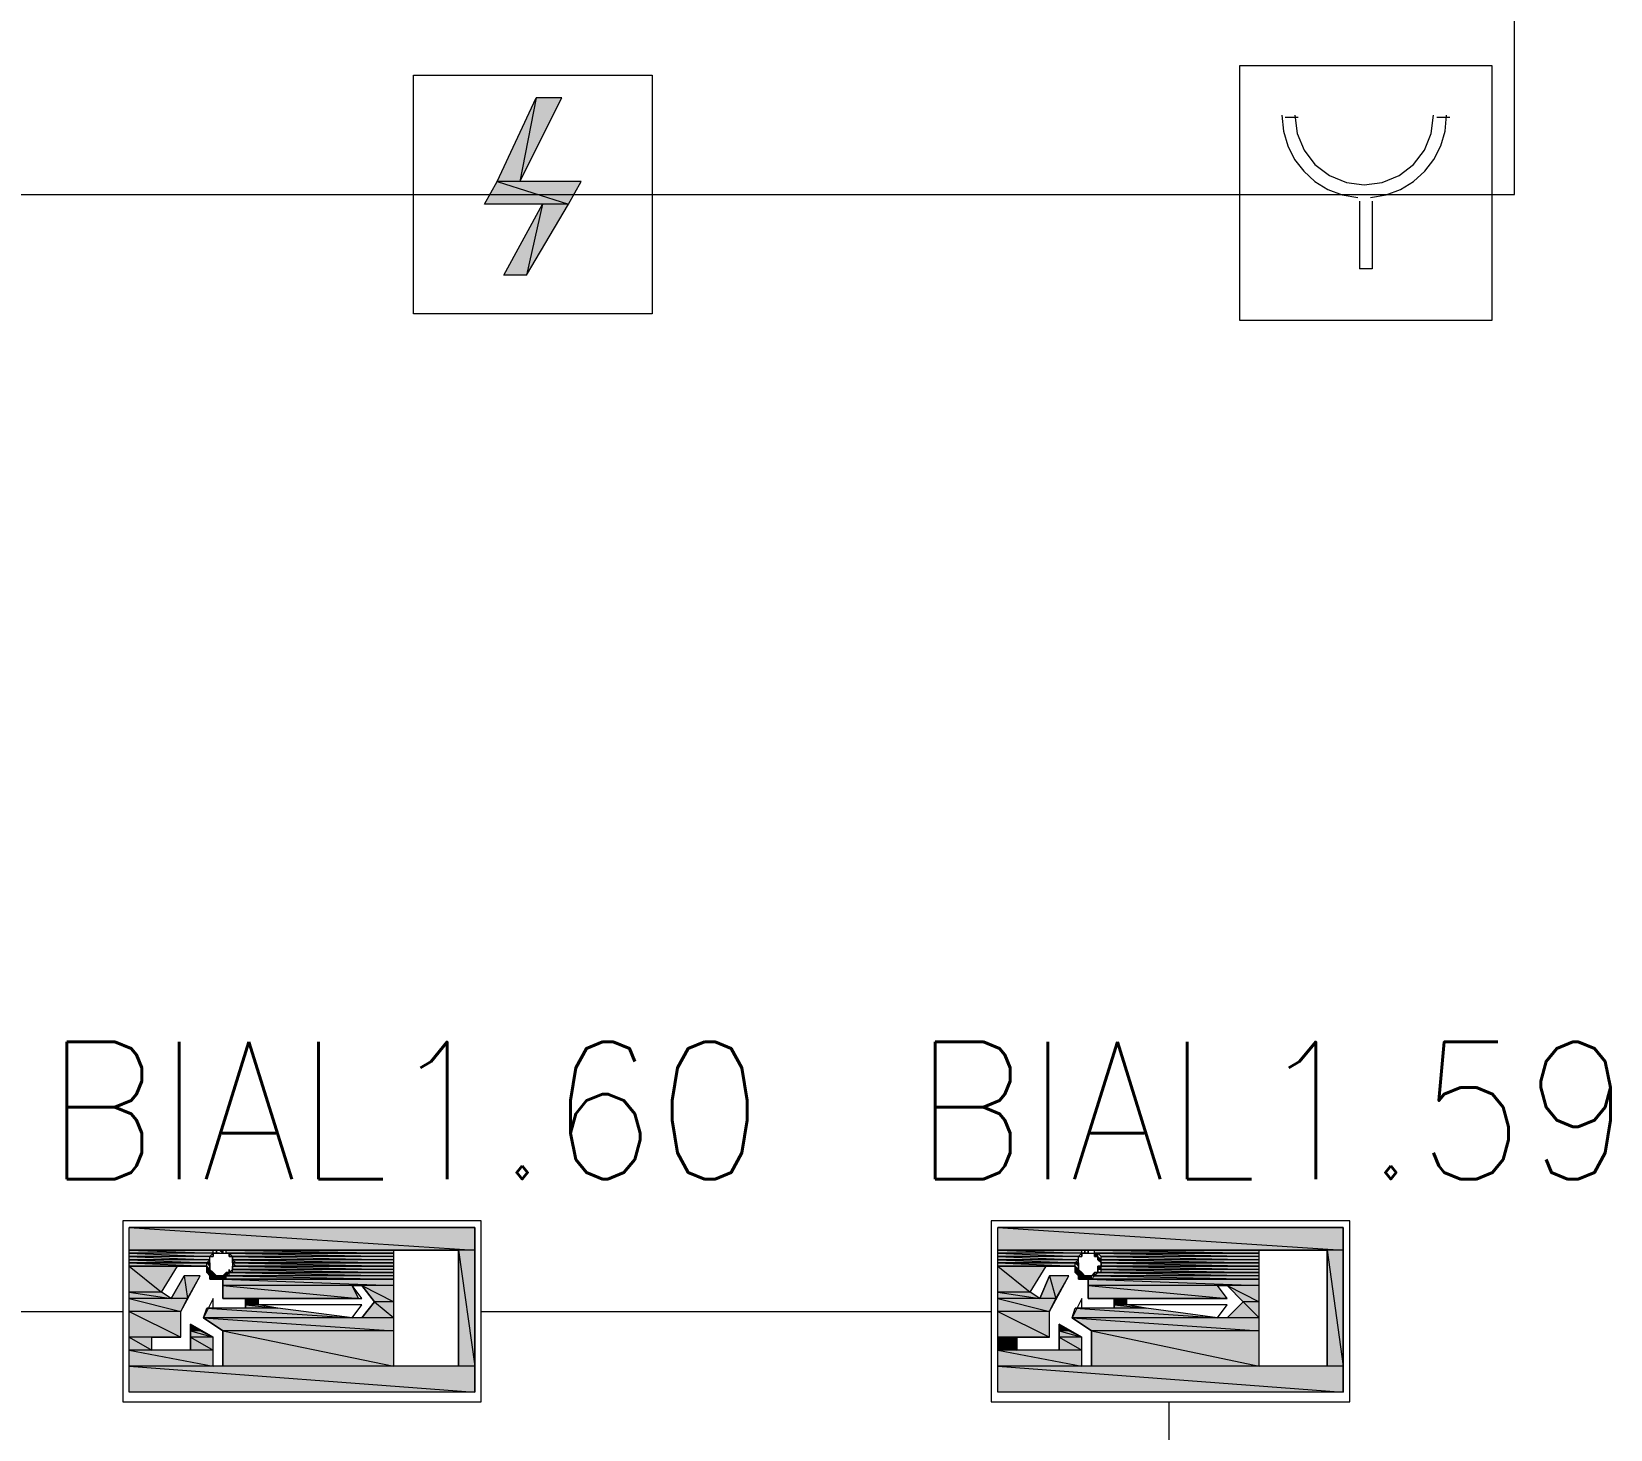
# Model space of a CAD drawing. Header units: millimetres. Extents: x 0 to 420, y 0 to 297.
# Drawn here: x 337.81 to 358.51, y 205.5 to 223.84 of the extents above; entities that cross this region are included whole.
import ezdxf

# ---------------------------------------------------------------- set-up
doc = ezdxf.new("R2010")
doc.units = ezdxf.units.MM
doc.styles.get("Standard").update_dxf_attribs({"font": 'STANDARD'})

msp = doc.modelspace()

# ---------------------------------------------------------------- hatches: boundary and pattern name
h = msp.add_hatch(color=1)
h.paths.add_polyline_path([(344.762667, 222.969666), (344.424, 222.969666), (344.212334, 221.868999)], flags=0)
h.paths.add_polyline_path([(344.424, 222.969666), (344.212334, 221.868999), (343.916, 221.868999)], flags=0)
h = msp.add_hatch(color=1)
h.paths.add_polyline_path([(345.016667, 221.868999), (343.916, 221.868999), (344.847334, 221.572666)], flags=0)
h.paths.add_polyline_path([(343.916, 221.868999), (344.847334, 221.572666), (343.746667, 221.572666)], flags=0)
h = msp.add_hatch(color=1)
h.paths.add_polyline_path([(344.847334, 221.572666), (344.508667, 221.572666), (344.297, 220.641332)], flags=0)
h.paths.add_polyline_path([(344.508667, 221.572666), (344.297, 220.641332), (344.000667, 220.641332)], flags=0)
h = msp.add_hatch(color=82)
h.paths.add_polyline_path([(343.619667, 208.152999), (339.09, 208.152999), (343.619667, 207.856666)], flags=0)
h.paths.add_polyline_path([(339.09, 208.152999), (343.619667, 207.856666), (339.09, 207.856666)], flags=0)
h = msp.add_hatch(color=82)
h.paths.add_polyline_path([(355.007334, 208.152999), (350.477667, 208.152999), (355.007334, 207.856666)], flags=0)
h.paths.add_polyline_path([(350.477667, 208.152999), (355.007334, 207.856666), (350.477667, 207.856666)], flags=0)
h = msp.add_hatch(color=82)
h.paths.add_polyline_path([(339.09, 207.856666), (342.561334, 207.856666)], flags=0)
h.paths.add_polyline_path([(342.561334, 207.856666), (339.09, 207.856666)], flags=0)
h = msp.add_hatch(color=82)
h.paths.add_polyline_path([(340.190667, 207.856666), (339.09, 207.856666), (340.190667, 207.814333)], flags=0)
h.paths.add_polyline_path([(339.09, 207.856666), (340.190667, 207.814333), (339.09, 207.814333)], flags=0)
for points in [[(340.233, 207.856666), (340.233, 207.814333)], [(340.275334, 207.856666), (340.317667, 207.856666), (340.317667, 207.814333)], [(351.620667, 207.856666), (351.620667, 207.814333)], [(351.663, 207.856666), (351.663, 207.814333)], [(340.148334, 207.687333), (340.106, 207.687333)], [(340.106, 207.687333), (340.148334, 207.687333), (340.148334, 207.644999)], [(340.148334, 207.644999), (340.148334, 207.602666)], [(340.233, 207.814333), (340.275334, 207.814333), (340.190667, 207.814333)], [(340.190667, 207.814333), (340.190667, 207.771999)], [(340.402334, 207.771999), (340.444667, 207.771999)], [(340.444667, 207.771999), (340.444667, 207.729666)], [(340.444667, 207.729666), (340.444667, 207.687333)], [(351.536, 207.687333), (351.493667, 207.687333)], [(351.493667, 207.687333), (351.536, 207.687333), (351.536, 207.644999)], [(351.536, 207.644999), (351.536, 207.602666)], [(351.620667, 207.814333), (351.663, 207.814333), (351.578334, 207.814333)], [(351.578334, 207.814333), (351.578334, 207.771999)], [(351.747667, 207.771999), (351.79, 207.771999)], [(340.148334, 207.602666), (340.190667, 207.560333), (340.148334, 207.560333)], [(340.190667, 207.560333), (340.233, 207.517999), (340.190667, 207.517999)], [(340.402334, 207.602666), (340.402334, 207.560333)], [(351.536, 207.602666), (351.578334, 207.560333), (351.536, 207.560333)], [(351.578334, 207.560333), (351.620667, 207.517999), (351.578334, 207.517999)], [(351.663, 207.517999), (351.705334, 207.517999)], [(351.79, 207.560333), (351.747667, 207.560333)], [(351.79, 207.602666), (351.79, 207.560333)], [(339.894334, 206.882999), (340.021334, 206.798333), (339.894334, 206.798333)], [(351.282, 206.882999), (351.409, 206.798333), (351.282, 206.798333)]]:
    msp.add_hatch(color=82).paths.add_polyline_path(points, flags=0)
h = msp.add_hatch(color=82)
h.paths.add_polyline_path([(342.561334, 207.856666), (340.36, 207.856666), (342.561334, 207.814333)], flags=0)
h.paths.add_polyline_path([(340.36, 207.856666), (342.561334, 207.814333), (340.36, 207.814333)], flags=0)
h = msp.add_hatch(color=82)
h.paths.add_polyline_path([(343.619667, 207.856666), (343.408, 207.856666), (343.619667, 206.332666)], flags=0)
h.paths.add_polyline_path([(343.408, 207.856666), (343.619667, 206.332666), (343.408, 206.332666)], flags=0)
h = msp.add_hatch(color=82)
h.paths.add_polyline_path([(350.477667, 207.856666), (353.906667, 207.856666)], flags=0)
h.paths.add_polyline_path([(353.906667, 207.856666), (350.477667, 207.856666)], flags=0)
h = msp.add_hatch(color=82)
h.paths.add_polyline_path([(351.578334, 207.856666), (350.477667, 207.856666), (351.578334, 207.814333)], flags=0)
h.paths.add_polyline_path([(350.477667, 207.856666), (351.578334, 207.814333), (350.477667, 207.814333)], flags=0)
h = msp.add_hatch(color=82)
h.paths.add_polyline_path([(353.906667, 207.856666), (351.747667, 207.856666), (353.906667, 207.814333)], flags=0)
h.paths.add_polyline_path([(351.747667, 207.856666), (353.906667, 207.814333), (351.747667, 207.814333)], flags=0)
h = msp.add_hatch(color=82)
h.paths.add_polyline_path([(355.007334, 207.856666), (354.795667, 207.856666), (355.007334, 206.332666)], flags=0)
h.paths.add_polyline_path([(354.795667, 207.856666), (355.007334, 206.332666), (354.795667, 206.332666)], flags=0)
h = msp.add_hatch(color=82)
h.paths.add_polyline_path([(340.190667, 207.814333), (339.09, 207.814333), (340.148334, 207.771999)], flags=0)
h.paths.add_polyline_path([(339.09, 207.814333), (340.148334, 207.771999), (339.09, 207.771999)], flags=0)
h = msp.add_hatch(color=82)
h.paths.add_polyline_path([(340.148334, 207.771999), (339.09, 207.771999), (340.148334, 207.729666)], flags=0)
h.paths.add_polyline_path([(339.09, 207.771999), (340.148334, 207.729666), (339.09, 207.729666)], flags=0)
h = msp.add_hatch(color=82)
h.paths.add_polyline_path([(340.148334, 207.729666), (339.09, 207.729666), (340.106, 207.687333)], flags=0)
h.paths.add_polyline_path([(339.09, 207.729666), (340.106, 207.687333), (339.09, 207.687333)], flags=0)
h = msp.add_hatch(color=82)
h.paths.add_polyline_path([(339.09, 207.687333), (340.106, 207.687333)], flags=0)
h.paths.add_polyline_path([(340.106, 207.687333), (339.09, 207.687333)], flags=0)
h = msp.add_hatch(color=82)
h.paths.add_polyline_path([(340.106, 207.687333), (339.09, 207.687333), (340.106, 207.644999)], flags=0)
h.paths.add_polyline_path([(339.09, 207.687333), (340.106, 207.644999), (339.09, 207.644999)], flags=0)
h = msp.add_hatch(color=82)
h.paths.add_polyline_path([(339.09, 207.644999), (340.106, 207.644999)], flags=0)
h.paths.add_polyline_path([(340.106, 207.644999), (339.09, 207.644999)], flags=0)
h = msp.add_hatch(color=82)
h.paths.add_polyline_path([(339.725, 207.644999), (339.09, 207.644999), (339.513334, 207.306333)], flags=0)
h.paths.add_polyline_path([(339.09, 207.644999), (339.513334, 207.306333), (339.09, 207.306333)], flags=0)
h = msp.add_hatch(color=82)
h.paths.add_polyline_path([(340.148334, 207.602666), (340.106, 207.644999)], flags=0)
h.paths.add_polyline_path([(340.106, 207.644999), (340.148334, 207.602666), (340.106, 207.602666)], flags=0)
h = msp.add_hatch(color=82)
h.paths.add_polyline_path([(340.402334, 207.814333), (342.561334, 207.814333)], flags=0)
h.paths.add_polyline_path([(342.561334, 207.814333), (340.402334, 207.814333)], flags=0)
h = msp.add_hatch(color=82)
h.paths.add_polyline_path([(342.561334, 207.814333), (340.402334, 207.814333), (342.561334, 207.771999)], flags=0)
h.paths.add_polyline_path([(340.402334, 207.814333), (342.561334, 207.771999), (340.444667, 207.771999)], flags=0)
h = msp.add_hatch(color=82)
h.paths.add_polyline_path([(340.402334, 207.814333), (340.402334, 207.771999)], flags=0)
h.paths.add_polyline_path([(340.402334, 207.771999), (340.402334, 207.814333)], flags=0)
h = msp.add_hatch(color=82)
h.paths.add_polyline_path([(342.561334, 207.771999), (340.444667, 207.771999), (342.561334, 207.729666)], flags=0)
h.paths.add_polyline_path([(340.444667, 207.771999), (342.561334, 207.729666), (340.444667, 207.729666)], flags=0)
h = msp.add_hatch(color=82)
h.paths.add_polyline_path([(342.561334, 207.729666), (340.444667, 207.729666), (342.561334, 207.687333)], flags=0)
h.paths.add_polyline_path([(340.444667, 207.729666), (342.561334, 207.687333), (340.487, 207.687333)], flags=0)
h = msp.add_hatch(color=82)
h.paths.add_polyline_path([(342.561334, 207.687333), (340.444667, 207.687333), (342.561334, 207.644999)], flags=0)
h.paths.add_polyline_path([(340.444667, 207.687333), (342.561334, 207.644999), (340.487, 207.644999)], flags=0)
h = msp.add_hatch(color=82)
h.paths.add_polyline_path([(342.561334, 207.644999), (340.487, 207.644999)], flags=0)
h.paths.add_polyline_path([(340.487, 207.644999), (342.561334, 207.644999), (340.444667, 207.644999)], flags=0)
h = msp.add_hatch(color=82)
h.paths.add_polyline_path([(342.561334, 207.644999), (340.444667, 207.644999), (342.561334, 207.602666)], flags=0)
h.paths.add_polyline_path([(340.444667, 207.644999), (342.561334, 207.602666), (340.444667, 207.602666)], flags=0)
h = msp.add_hatch(color=82)
h.paths.add_polyline_path([(340.444667, 207.644999), (340.444667, 207.602666)], flags=0)
h.paths.add_polyline_path([(340.444667, 207.602666), (340.444667, 207.644999)], flags=0)
h = msp.add_hatch(color=82)
h.paths.add_polyline_path([(340.487, 207.687333), (342.561334, 207.687333)], flags=0)
h.paths.add_polyline_path([(342.561334, 207.687333), (340.487, 207.687333)], flags=0)
h = msp.add_hatch(color=82)
h.paths.add_polyline_path([(351.578334, 207.814333), (350.477667, 207.814333), (351.536, 207.771999)], flags=0)
h.paths.add_polyline_path([(350.477667, 207.814333), (351.536, 207.771999), (350.477667, 207.771999)], flags=0)
h = msp.add_hatch(color=82)
h.paths.add_polyline_path([(351.536, 207.771999), (350.477667, 207.771999), (351.536, 207.729666)], flags=0)
h.paths.add_polyline_path([(350.477667, 207.771999), (351.536, 207.729666), (350.477667, 207.729666)], flags=0)
h = msp.add_hatch(color=82)
h.paths.add_polyline_path([(351.536, 207.729666), (350.477667, 207.729666), (351.493667, 207.687333)], flags=0)
h.paths.add_polyline_path([(350.477667, 207.729666), (351.493667, 207.687333), (350.477667, 207.687333)], flags=0)
h = msp.add_hatch(color=82)
h.paths.add_polyline_path([(350.477667, 207.687333), (351.493667, 207.687333)], flags=0)
h.paths.add_polyline_path([(351.493667, 207.687333), (350.477667, 207.687333)], flags=0)
h = msp.add_hatch(color=82)
h.paths.add_polyline_path([(351.493667, 207.687333), (350.477667, 207.687333), (351.493667, 207.644999)], flags=0)
h.paths.add_polyline_path([(350.477667, 207.687333), (351.493667, 207.644999), (350.477667, 207.644999)], flags=0)
h = msp.add_hatch(color=82)
h.paths.add_polyline_path([(350.477667, 207.644999), (351.493667, 207.644999)], flags=0)
h.paths.add_polyline_path([(351.493667, 207.644999), (350.477667, 207.644999)], flags=0)
h = msp.add_hatch(color=82)
h.paths.add_polyline_path([(351.112667, 207.644999), (350.477667, 207.644999), (350.901, 207.306333)], flags=0)
h.paths.add_polyline_path([(350.477667, 207.644999), (350.901, 207.306333), (350.477667, 207.306333)], flags=0)
h = msp.add_hatch(color=82)
h.paths.add_polyline_path([(351.536, 207.602666), (351.493667, 207.644999)], flags=0)
h.paths.add_polyline_path([(351.493667, 207.644999), (351.536, 207.602666), (351.493667, 207.602666)], flags=0)
h = msp.add_hatch(color=82)
h.paths.add_polyline_path([(351.79, 207.814333), (351.747667, 207.814333), (351.79, 207.771999)], flags=0)
h.paths.add_polyline_path([(351.747667, 207.814333), (351.79, 207.771999), (351.747667, 207.771999)], flags=0)
h = msp.add_hatch(color=82)
h.paths.add_polyline_path([(351.79, 207.814333), (353.906667, 207.814333)], flags=0)
h.paths.add_polyline_path([(353.906667, 207.814333), (351.79, 207.814333)], flags=0)
h = msp.add_hatch(color=82)
h.paths.add_polyline_path([(353.906667, 207.814333), (351.79, 207.814333), (353.906667, 207.771999)], flags=0)
h.paths.add_polyline_path([(351.79, 207.814333), (353.906667, 207.771999), (351.832334, 207.771999)], flags=0)
h = msp.add_hatch(color=82)
h.paths.add_polyline_path([(351.79, 207.771999), (351.832334, 207.729666), (351.79, 207.729666)], flags=0)
h.paths.add_polyline_path([(351.832334, 207.729666), (351.79, 207.729666), (351.832334, 207.687333)], flags=0)
h = msp.add_hatch(color=82)
h.paths.add_polyline_path([(351.832334, 207.644999), (351.79, 207.644999), (351.832334, 207.602666)], flags=0)
h.paths.add_polyline_path([(351.79, 207.644999), (351.832334, 207.602666), (351.79, 207.602666)], flags=0)
h = msp.add_hatch(color=82)
h.paths.add_polyline_path([(353.906667, 207.771999), (351.832334, 207.771999), (353.906667, 207.729666)], flags=0)
h.paths.add_polyline_path([(351.832334, 207.771999), (353.906667, 207.729666), (351.832334, 207.729666)], flags=0)
h = msp.add_hatch(color=82)
h.paths.add_polyline_path([(353.906667, 207.729666), (351.832334, 207.729666), (353.906667, 207.687333)], flags=0)
h.paths.add_polyline_path([(351.832334, 207.729666), (353.906667, 207.687333), (351.832334, 207.687333)], flags=0)
h = msp.add_hatch(color=82)
h.paths.add_polyline_path([(351.832334, 207.687333), (353.906667, 207.687333)], flags=0)
h.paths.add_polyline_path([(353.906667, 207.687333), (351.832334, 207.687333)], flags=0)
h = msp.add_hatch(color=82)
h.paths.add_polyline_path([(353.906667, 207.687333), (351.832334, 207.687333), (353.906667, 207.644999)], flags=0)
h.paths.add_polyline_path([(351.832334, 207.687333), (353.906667, 207.644999), (351.832334, 207.644999)], flags=0)
h = msp.add_hatch(color=82)
h.paths.add_polyline_path([(351.832334, 207.644999), (353.906667, 207.644999)], flags=0)
h.paths.add_polyline_path([(353.906667, 207.644999), (351.832334, 207.644999)], flags=0)
h = msp.add_hatch(color=82)
h.paths.add_polyline_path([(353.906667, 207.644999), (351.832334, 207.644999), (353.906667, 207.602666)], flags=0)
h.paths.add_polyline_path([(351.832334, 207.644999), (353.906667, 207.602666), (351.832334, 207.602666)], flags=0)
h = msp.add_hatch(color=82)
h.paths.add_polyline_path([(340.021334, 207.517999), (339.809667, 207.517999), (339.852, 207.221666)], flags=0)
h.paths.add_polyline_path([(339.809667, 207.517999), (339.852, 207.221666), (339.640334, 207.221666)], flags=0)
h = msp.add_hatch(color=82)
h.paths.add_polyline_path([(340.148334, 207.602666), (340.106, 207.602666), (340.148334, 207.560333)], flags=0)
h.paths.add_polyline_path([(340.106, 207.602666), (340.148334, 207.560333), (340.106, 207.560333)], flags=0)
h = msp.add_hatch(color=82)
h.paths.add_polyline_path([(340.190667, 207.560333), (340.106, 207.560333)], flags=0)
h.paths.add_polyline_path([(340.190667, 207.560333), (340.106, 207.560333), (340.148334, 207.560333)], flags=0)
h = msp.add_hatch(color=82)
h.paths.add_polyline_path([(340.190667, 207.560333), (340.106, 207.560333), (340.190667, 207.517999)], flags=0)
h.paths.add_polyline_path([(340.106, 207.560333), (340.190667, 207.517999), (340.148334, 207.517999)], flags=0)
h = msp.add_hatch(color=82)
h.paths.add_polyline_path([(340.148334, 207.517999), (340.233, 207.517999)], flags=0)
h.paths.add_polyline_path([(340.233, 207.517999), (340.148334, 207.517999)], flags=0)
h = msp.add_hatch(color=82)
h.paths.add_polyline_path([(340.36, 207.517999), (340.148334, 207.517999), (340.36, 207.475666)], flags=0)
h.paths.add_polyline_path([(340.148334, 207.517999), (340.36, 207.475666), (340.148334, 207.475666)], flags=0)
h = msp.add_hatch(color=82)
h.paths.add_polyline_path([(342.561334, 207.475666), (340.190667, 207.475666)], flags=0)
h.paths.add_polyline_path([(340.190667, 207.475666), (342.561334, 207.475666), (340.233, 207.475666)], flags=0)
h = msp.add_hatch(color=82)
h.paths.add_polyline_path([(340.275334, 207.517999), (340.317667, 207.517999)], flags=0)
h.paths.add_polyline_path([(340.317667, 207.517999), (340.275334, 207.517999)], flags=0)
h = msp.add_hatch(color=82)
h.paths.add_polyline_path([(340.402334, 207.560333), (340.36, 207.560333), (340.36, 207.517999)], flags=0)
h.paths.add_polyline_path([(340.36, 207.560333), (340.36, 207.517999), (340.317667, 207.517999)], flags=0)
h = msp.add_hatch(color=82)
h.paths.add_polyline_path([(342.561334, 207.475666), (340.317667, 207.475666), (342.561334, 207.390999)], flags=0)
h.paths.add_polyline_path([(340.317667, 207.475666), (342.561334, 207.390999), (340.317667, 207.390999)], flags=0)
h = msp.add_hatch(color=82)
h.paths.add_polyline_path([(342.561334, 207.517999), (340.36, 207.517999), (342.561334, 207.475666)], flags=0)
h.paths.add_polyline_path([(340.36, 207.517999), (342.561334, 207.475666), (340.36, 207.475666)], flags=0)
h = msp.add_hatch(color=82)
h.paths.add_polyline_path([(342.561334, 207.560333), (340.444667, 207.560333)], flags=0)
h.paths.add_polyline_path([(340.444667, 207.560333), (342.561334, 207.560333), (340.402334, 207.560333)], flags=0)
h = msp.add_hatch(color=82)
h.paths.add_polyline_path([(342.561334, 207.560333), (340.402334, 207.560333), (342.561334, 207.517999)], flags=0)
h.paths.add_polyline_path([(340.402334, 207.560333), (342.561334, 207.517999), (340.402334, 207.517999)], flags=0)
h = msp.add_hatch(color=82)
h.paths.add_polyline_path([(342.561334, 207.602666), (340.444667, 207.602666), (342.561334, 207.560333)], flags=0)
h.paths.add_polyline_path([(340.444667, 207.602666), (342.561334, 207.560333), (340.444667, 207.560333)], flags=0)
h = msp.add_hatch(color=82)
h.paths.add_polyline_path([(351.409, 207.517999), (351.155, 207.517999), (351.239667, 207.221666)], flags=0)
h.paths.add_polyline_path([(351.155, 207.517999), (351.239667, 207.221666), (351.028, 207.221666)], flags=0)
h = msp.add_hatch(color=82)
h.paths.add_polyline_path([(351.536, 207.602666), (351.493667, 207.602666), (351.536, 207.560333)], flags=0)
h.paths.add_polyline_path([(351.493667, 207.602666), (351.536, 207.560333), (351.493667, 207.560333)], flags=0)
h = msp.add_hatch(color=82)
h.paths.add_polyline_path([(351.578334, 207.560333), (351.493667, 207.560333)], flags=0)
h.paths.add_polyline_path([(351.578334, 207.560333), (351.493667, 207.560333), (351.536, 207.560333)], flags=0)
h = msp.add_hatch(color=82)
h.paths.add_polyline_path([(351.578334, 207.560333), (351.493667, 207.560333), (351.578334, 207.517999)], flags=0)
h.paths.add_polyline_path([(351.493667, 207.560333), (351.578334, 207.517999), (351.536, 207.517999)], flags=0)
h = msp.add_hatch(color=82)
h.paths.add_polyline_path([(351.536, 207.517999), (351.620667, 207.517999)], flags=0)
h.paths.add_polyline_path([(351.620667, 207.517999), (351.536, 207.517999)], flags=0)
h = msp.add_hatch(color=82)
h.paths.add_polyline_path([(351.705334, 207.517999), (351.536, 207.517999), (351.705334, 207.475666)], flags=0)
h.paths.add_polyline_path([(351.536, 207.517999), (351.705334, 207.475666), (351.536, 207.475666)], flags=0)
h = msp.add_hatch(color=82)
h.paths.add_polyline_path([(353.906667, 207.475666), (351.578334, 207.475666)], flags=0)
h.paths.add_polyline_path([(351.578334, 207.475666), (353.906667, 207.475666), (351.620667, 207.475666)], flags=0)
h = msp.add_hatch(color=82)
h.paths.add_polyline_path([(353.906667, 207.475666), (351.663, 207.475666), (353.906667, 207.390999)], flags=0)
h.paths.add_polyline_path([(351.663, 207.475666), (353.906667, 207.390999), (351.663, 207.390999)], flags=0)
h = msp.add_hatch(color=82)
h.paths.add_polyline_path([(351.747667, 207.517999), (351.747667, 207.560333)], flags=0)
h.paths.add_polyline_path([(351.747667, 207.560333), (351.747667, 207.517999), (351.705334, 207.517999)], flags=0)
h = msp.add_hatch(color=82)
h.paths.add_polyline_path([(353.906667, 207.517999), (351.747667, 207.517999), (353.906667, 207.475666)], flags=0)
h.paths.add_polyline_path([(351.747667, 207.517999), (353.906667, 207.475666), (351.705334, 207.475666)], flags=0)
h = msp.add_hatch(color=82)
h.paths.add_polyline_path([(353.906667, 207.560333), (351.79, 207.560333), (353.906667, 207.517999)], flags=0)
h.paths.add_polyline_path([(351.79, 207.560333), (353.906667, 207.517999), (351.747667, 207.517999)], flags=0)
h = msp.add_hatch(color=82)
h.paths.add_polyline_path([(353.906667, 207.560333), (351.832334, 207.560333)], flags=0)
h.paths.add_polyline_path([(351.832334, 207.560333), (353.906667, 207.560333), (351.79, 207.560333)], flags=0)
h = msp.add_hatch(color=82)
h.paths.add_polyline_path([(353.906667, 207.602666), (351.832334, 207.602666), (353.906667, 207.560333)], flags=0)
h.paths.add_polyline_path([(351.832334, 207.602666), (353.906667, 207.560333), (351.832334, 207.560333)], flags=0)
h = msp.add_hatch(color=82)
h.paths.add_polyline_path([(339.513334, 207.306333), (339.09, 207.306333), (339.640334, 207.221666)], flags=0)
h.paths.add_polyline_path([(339.09, 207.306333), (339.640334, 207.221666), (339.09, 207.221666)], flags=0)
h = msp.add_hatch(color=82)
h.paths.add_polyline_path([(339.852, 207.221666), (339.09, 207.221666), (339.767334, 207.052333)], flags=0)
h.paths.add_polyline_path([(339.09, 207.221666), (339.767334, 207.052333), (339.09, 207.052333)], flags=0)
h = msp.add_hatch(color=82)
h.paths.add_polyline_path([(342.011, 207.390999), (340.317667, 207.390999), (342.095667, 207.221666)], flags=0)
h.paths.add_polyline_path([(340.317667, 207.390999), (342.095667, 207.221666), (340.317667, 207.221666)], flags=0)
h = msp.add_hatch(color=82)
h.paths.add_polyline_path([(340.783334, 207.221666), (340.614, 207.221666), (340.783334, 207.136999)], flags=0)
h.paths.add_polyline_path([(340.614, 207.221666), (340.783334, 207.136999), (340.614, 207.136999)], flags=0)
h = msp.add_hatch(color=82)
h.paths.add_polyline_path([(342.561334, 207.390999), (342.138, 207.390999), (342.561334, 207.179333)], flags=0)
h.paths.add_polyline_path([(342.138, 207.390999), (342.561334, 207.179333), (342.307334, 207.179333)], flags=0)
h = msp.add_hatch(color=82)
h.paths.add_polyline_path([(350.901, 207.306333), (350.477667, 207.306333), (351.028, 207.221666)], flags=0)
h.paths.add_polyline_path([(350.477667, 207.306333), (351.028, 207.221666), (350.477667, 207.221666)], flags=0)
h = msp.add_hatch(color=82)
h.paths.add_polyline_path([(351.239667, 207.221666), (350.477667, 207.221666), (351.155, 207.052333)], flags=0)
h.paths.add_polyline_path([(350.477667, 207.221666), (351.155, 207.052333), (350.477667, 207.052333)], flags=0)
h = msp.add_hatch(color=82)
h.paths.add_polyline_path([(353.356334, 207.390999), (351.663, 207.390999), (353.483334, 207.221666)], flags=0)
h.paths.add_polyline_path([(351.663, 207.390999), (353.483334, 207.221666), (351.663, 207.221666)], flags=0)
h = msp.add_hatch(color=82)
h.paths.add_polyline_path([(352.171, 207.221666), (352.001667, 207.221666), (352.171, 207.136999)], flags=0)
h.paths.add_polyline_path([(352.001667, 207.221666), (352.171, 207.136999), (352.001667, 207.136999)], flags=0)
h = msp.add_hatch(color=82)
h.paths.add_polyline_path([(353.906667, 207.390999), (353.483334, 207.390999), (353.906667, 207.179333)], flags=0)
h.paths.add_polyline_path([(353.483334, 207.390999), (353.906667, 207.179333), (353.695, 207.179333)], flags=0)
h = msp.add_hatch(color=82)
h.paths.add_polyline_path([(339.767334, 207.052333), (339.09, 207.052333), (339.767334, 206.713666)], flags=0)
h.paths.add_polyline_path([(339.09, 207.052333), (339.767334, 206.713666), (339.09, 206.713666)], flags=0)
h = msp.add_hatch(color=82)
h.paths.add_polyline_path([(341.037334, 207.094666), (340.106, 207.094666), (342.011, 206.967666)], flags=0)
h.paths.add_polyline_path([(340.106, 207.094666), (342.011, 206.967666), (340.063667, 206.967666)], flags=0)
h = msp.add_hatch(color=82)
h.paths.add_polyline_path([(340.783334, 207.136999), (340.614, 207.136999), (341.037334, 207.094666)], flags=0)
h.paths.add_polyline_path([(340.614, 207.136999), (341.037334, 207.094666), (340.614, 207.094666)], flags=0)
h = msp.add_hatch(color=82)
h.paths.add_polyline_path([(342.561334, 207.179333), (342.307334, 207.179333), (342.561334, 206.967666)], flags=0)
h.paths.add_polyline_path([(342.307334, 207.179333), (342.561334, 206.967666), (342.138, 206.967666)], flags=0)
h = msp.add_hatch(color=82)
h.paths.add_polyline_path([(351.155, 207.052333), (350.477667, 207.052333), (351.155, 206.713666)], flags=0)
h.paths.add_polyline_path([(350.477667, 207.052333), (351.155, 206.713666), (350.477667, 206.713666)], flags=0)
h = msp.add_hatch(color=82)
h.paths.add_polyline_path([(352.425, 207.094666), (351.493667, 207.094666), (353.356334, 206.967666)], flags=0)
h.paths.add_polyline_path([(351.493667, 207.094666), (353.356334, 206.967666), (351.451334, 206.967666)], flags=0)
h = msp.add_hatch(color=82)
h.paths.add_polyline_path([(352.171, 207.136999), (352.001667, 207.136999), (352.425, 207.094666)], flags=0)
h.paths.add_polyline_path([(352.001667, 207.136999), (352.425, 207.094666), (352.001667, 207.094666)], flags=0)
h = msp.add_hatch(color=82)
h.paths.add_polyline_path([(353.906667, 207.179333), (353.695, 207.179333), (353.906667, 206.967666)], flags=0)
h.paths.add_polyline_path([(353.695, 207.179333), (353.906667, 206.967666), (353.483334, 206.967666)], flags=0)
h = msp.add_hatch(color=82)
h.paths.add_polyline_path([(340.021334, 206.798333), (339.894334, 206.798333), (340.190667, 206.713666)], flags=0)
h.paths.add_polyline_path([(339.894334, 206.798333), (340.190667, 206.713666), (339.894334, 206.713666)], flags=0)
h = msp.add_hatch(color=82)
h.paths.add_polyline_path([(342.561334, 206.967666), (340.063667, 206.967666), (342.561334, 206.798333)], flags=0)
h.paths.add_polyline_path([(340.063667, 206.967666), (342.561334, 206.798333), (340.317667, 206.798333)], flags=0)
h = msp.add_hatch(color=82)
h.paths.add_polyline_path([(342.561334, 206.798333), (340.317667, 206.798333), (342.561334, 206.332666)], flags=0)
h.paths.add_polyline_path([(340.317667, 206.798333), (342.561334, 206.332666), (340.317667, 206.332666)], flags=0)
h = msp.add_hatch(color=82)
h.paths.add_polyline_path([(351.409, 206.798333), (351.282, 206.798333), (351.578334, 206.713666)], flags=0)
h.paths.add_polyline_path([(351.282, 206.798333), (351.578334, 206.713666), (351.282, 206.713666)], flags=0)
h = msp.add_hatch(color=82)
h.paths.add_polyline_path([(353.906667, 206.967666), (351.451334, 206.967666), (353.906667, 206.798333)], flags=0)
h.paths.add_polyline_path([(351.451334, 206.967666), (353.906667, 206.798333), (351.705334, 206.798333)], flags=0)
h = msp.add_hatch(color=82)
h.paths.add_polyline_path([(353.906667, 206.798333), (351.705334, 206.798333), (353.906667, 206.332666)], flags=0)
h.paths.add_polyline_path([(351.705334, 206.798333), (353.906667, 206.332666), (351.705334, 206.332666)], flags=0)
h = msp.add_hatch(color=82)
h.paths.add_polyline_path([(339.386334, 206.713666), (339.09, 206.713666), (339.386334, 206.544333)], flags=0)
h.paths.add_polyline_path([(339.09, 206.713666), (339.386334, 206.544333), (339.09, 206.544333)], flags=0)
h = msp.add_hatch(color=82)
h.paths.add_polyline_path([(340.190667, 206.713666), (339.894334, 206.713666), (340.190667, 206.544333)], flags=0)
h.paths.add_polyline_path([(339.894334, 206.713666), (340.190667, 206.544333), (339.894334, 206.544333)], flags=0)
h = msp.add_hatch(color=82)
h.paths.add_polyline_path([(350.731667, 206.713666), (350.477667, 206.713666), (350.731667, 206.544333)], flags=0)
h.paths.add_polyline_path([(350.477667, 206.713666), (350.731667, 206.544333), (350.477667, 206.544333)], flags=0)
h = msp.add_hatch(color=82)
h.paths.add_polyline_path([(351.578334, 206.713666), (351.282, 206.713666), (351.578334, 206.544333)], flags=0)
h.paths.add_polyline_path([(351.282, 206.713666), (351.578334, 206.544333), (351.282, 206.544333)], flags=0)
h = msp.add_hatch(color=82)
h.paths.add_polyline_path([(340.190667, 206.544333), (339.09, 206.544333), (340.190667, 206.332666)], flags=0)
h.paths.add_polyline_path([(339.09, 206.544333), (340.190667, 206.332666), (339.09, 206.332666)], flags=0)
h = msp.add_hatch(color=82)
h.paths.add_polyline_path([(351.578334, 206.544333), (350.477667, 206.544333), (351.578334, 206.332666)], flags=0)
h.paths.add_polyline_path([(350.477667, 206.544333), (351.578334, 206.332666), (350.477667, 206.332666)], flags=0)
h = msp.add_hatch(color=82)
h.paths.add_polyline_path([(343.619667, 206.332666), (339.09, 206.332666), (343.619667, 205.993999)], flags=0)
h.paths.add_polyline_path([(339.09, 206.332666), (343.619667, 205.993999), (339.09, 205.993999)], flags=0)
h = msp.add_hatch(color=82)
h.paths.add_polyline_path([(355.007334, 206.332666), (350.477667, 206.332666), (355.007334, 205.993999)], flags=0)
h.paths.add_polyline_path([(350.477667, 206.332666), (355.007334, 205.993999), (350.477667, 205.993999)], flags=0)

# ---------------------------------------------------------------- linework, layer by layer
at = {"color": 1, "lineweight": 0}
for points in [[(357.251, 221.699666), (357.251, 234.822999), (100.838001, 234.822999)], [(354.203004, 222.740041), (354.22222, 222.533156), (354.278737, 222.339025), (354.368953, 222.16155), (354.489268, 222.004632), (354.63608, 221.872171), (354.805788, 221.768069), (354.994792, 221.696225), (355.199489, 221.660541)], [(354.372342, 222.740583), (354.403028, 222.502363), (354.493019, 222.283923), (354.636167, 222.095979), (354.826325, 221.949246), (355.048231, 221.857306), (355.282488, 221.826659), (355.516744, 221.857306), (355.73865, 221.949246), (355.928827, 222.095979), (356.071978, 222.283923), (356.161971, 222.502363), (356.192675, 222.740583)], [(355.365524, 221.660537), (355.570208, 221.696221), (355.759201, 221.768064), (355.928904, 221.872167), (356.075714, 222.004628), (356.19603, 222.161546), (356.286253, 222.339021), (356.342779, 222.533151), (356.362009, 222.740037)], [(354.245334, 222.715666), (354.414667, 222.715666)], [(356.235, 222.715666), (356.404334, 222.715666)], [(100.838001, 207.856666), (100.838001, 221.699666), (357.251, 221.699666)], [(355.219, 221.614999), (355.219, 220.725999)], [(355.388334, 221.614999), (355.388334, 220.725999)], [(355.388334, 220.725999), (355.219, 220.725999)]]:
    msp.add_lwpolyline(points, dxfattribs=at)
at = {"color": 7, "lineweight": 0}
for points in [[(353.652667, 223.392999), (356.954667, 223.392999)], [(342.815334, 223.265999), (345.948, 223.265999)]]:
    msp.add_lwpolyline(points, dxfattribs=at)
at = {"color": 1, "lineweight": 0}
for points in [[(356.954667, 223.392999), (356.954667, 220.048666), (353.652667, 220.048666), (353.652667, 223.392999)], [(345.948, 220.133332), (342.815334, 220.133332), (342.815334, 223.265999), (345.948, 223.265999)], [(344.424, 222.969666), (344.212334, 221.868999), (343.916, 221.868999)], [(344.762667, 222.969666), (344.424, 222.969666), (344.212334, 221.868999)], [(343.916, 221.868999), (344.847334, 221.572666), (343.746667, 221.572666)], [(345.016667, 221.868999), (343.916, 221.868999), (344.847334, 221.572666)], [(344.508667, 221.572666), (344.297, 220.641332), (344.000667, 220.641332)], [(344.847334, 221.572666), (344.508667, 221.572666), (344.297, 220.641332)]]:
    msp.add_lwpolyline(points, close=True, dxfattribs=at)
at = {"color": 92, "lineweight": 0}
for points in [[(343.704334, 208.237666), (339.005334, 208.237666), (339.005334, 205.866999), (343.704334, 205.866999)], [(355.092, 208.237666), (350.393, 208.237666), (350.393, 205.866999), (355.092, 205.866999)]]:
    msp.add_lwpolyline(points, close=True, dxfattribs=at)
at = {"color": 82, "lineweight": 0}
for points in [[(343.619667, 208.152999), (339.09, 208.152999), (343.619667, 207.856666)], [(339.09, 208.152999), (343.619667, 207.856666), (339.09, 207.856666)], [(339.09, 208.152999), (343.619667, 208.152999), (343.619667, 205.993999), (339.09, 205.993999)], [(355.007334, 208.152999), (350.477667, 208.152999), (355.007334, 207.856666)], [(350.477667, 208.152999), (355.007334, 207.856666), (350.477667, 207.856666)], [(350.477667, 208.152999), (355.007334, 208.152999), (355.007334, 205.993999), (350.477667, 205.993999)], [(339.09, 207.856666), (342.561334, 207.856666)], [(342.561334, 207.856666), (339.09, 207.856666)], [(340.190667, 207.856666), (339.09, 207.856666), (340.190667, 207.814333)], [(339.09, 207.856666), (340.190667, 207.814333), (339.09, 207.814333)], [(340.233, 207.856666), (340.233, 207.814333)], [(342.561334, 207.856666), (340.233, 207.856666)], [(340.275334, 207.856666), (340.317667, 207.856666), (340.317667, 207.814333)], [(340.317667, 207.856666), (340.275334, 207.856666)], [(342.561334, 207.856666), (340.36, 207.856666), (342.561334, 207.814333)], [(340.36, 207.856666), (342.561334, 207.814333), (340.36, 207.814333)], [(342.561334, 207.856666), (340.36, 207.856666)], [(342.561334, 207.856666), (343.408, 207.856666), (343.408, 206.332666), (342.561334, 206.332666)], [(343.619667, 207.856666), (343.408, 207.856666), (343.619667, 206.332666)], [(343.408, 207.856666), (343.619667, 206.332666), (343.408, 206.332666)], [(350.477667, 207.856666), (353.906667, 207.856666)], [(353.906667, 207.856666), (350.477667, 207.856666)], [(351.578334, 207.856666), (350.477667, 207.856666), (351.578334, 207.814333)], [(350.477667, 207.856666), (351.578334, 207.814333), (350.477667, 207.814333)], [(351.620667, 207.856666), (351.620667, 207.814333)], [(353.906667, 207.856666), (351.620667, 207.856666)], [(351.663, 207.856666), (351.663, 207.814333)], [(353.906667, 207.856666), (351.705334, 207.856666)], [(353.906667, 207.856666), (351.747667, 207.856666), (353.906667, 207.814333)], [(351.747667, 207.856666), (353.906667, 207.814333), (351.747667, 207.814333)], [(353.906667, 207.856666), (354.795667, 207.856666), (354.795667, 206.332666), (353.906667, 206.332666)], [(355.007334, 207.856666), (354.795667, 207.856666), (355.007334, 206.332666)], [(354.795667, 207.856666), (355.007334, 206.332666), (354.795667, 206.332666)], [(340.190667, 207.814333), (339.09, 207.814333), (340.148334, 207.771999)], [(339.09, 207.814333), (340.148334, 207.771999), (339.09, 207.771999)], [(340.148334, 207.771999), (339.09, 207.771999), (340.148334, 207.729666)], [(339.09, 207.771999), (340.148334, 207.729666), (339.09, 207.729666)], [(340.148334, 207.729666), (339.09, 207.729666), (340.106, 207.687333)], [(339.09, 207.729666), (340.106, 207.687333), (339.09, 207.687333)], [(339.09, 207.687333), (340.106, 207.687333)], [(340.106, 207.687333), (339.09, 207.687333)], [(340.106, 207.687333), (339.09, 207.687333), (340.106, 207.644999)], [(339.09, 207.687333), (340.106, 207.644999), (339.09, 207.644999)], [(339.09, 207.644999), (340.106, 207.644999)], [(340.106, 207.644999), (339.09, 207.644999)], [(339.725, 207.644999), (339.09, 207.644999), (339.513334, 207.306333)], [(339.09, 207.644999), (339.513334, 207.306333), (339.09, 207.306333)], [(339.386334, 206.713666), (339.767334, 206.713666), (339.767334, 207.052333), (340.021334, 207.517999), (339.809667, 207.517999), (339.640334, 207.221666), (339.513334, 207.306333), (339.725, 207.644999), (340.106, 207.644999), (340.106, 207.602666), (340.106, 207.560333), (340.148334, 207.517999), (340.190667, 207.475666), (340.233, 207.475666), (340.275334, 207.475666), (340.317667, 207.475666), (340.317667, 207.221666), (340.614, 207.221666), (340.614, 207.094666), (340.190667, 207.094666), (340.190667, 207.221666), (340.063667, 206.967666), (340.317667, 206.798333), (340.317667, 206.332666), (340.190667, 206.332666), (340.190667, 206.713666), (339.894334, 206.882999), (339.894334, 206.544333), (339.386334, 206.544333)], [(340.148334, 207.687333), (340.106, 207.687333)], [(340.106, 207.687333), (340.148334, 207.687333), (340.148334, 207.644999)], [(340.148334, 207.602666), (340.106, 207.644999)], [(340.106, 207.644999), (340.148334, 207.602666), (340.106, 207.602666)], [(340.317667, 207.814333), (340.36, 207.814333), (340.402334, 207.814333), (340.402334, 207.771999), (340.444667, 207.771999), (340.444667, 207.729666), (340.444667, 207.687333), (340.444667, 207.644999), (340.444667, 207.602666), (340.402334, 207.560333), (340.36, 207.517999), (340.317667, 207.517999), (340.275334, 207.517999), (340.233, 207.517999), (340.190667, 207.560333), (340.148334, 207.602666), (340.148334, 207.644999), (340.148334, 207.687333), (340.148334, 207.729666), (340.148334, 207.771999), (340.190667, 207.771999), (340.190667, 207.814333), (340.233, 207.814333), (340.275334, 207.814333)], [(340.148334, 207.644999), (340.148334, 207.602666)], [(340.148334, 207.602666), (340.148334, 207.644999)], [(340.233, 207.814333), (340.275334, 207.814333), (340.190667, 207.814333)], [(340.190667, 207.814333), (340.190667, 207.771999)], [(342.561334, 207.814333), (340.36, 207.814333)], [(340.402334, 207.814333), (342.561334, 207.814333)], [(342.561334, 207.814333), (340.402334, 207.814333)], [(342.561334, 207.814333), (340.402334, 207.814333), (342.561334, 207.771999)], [(340.402334, 207.814333), (342.561334, 207.771999), (340.444667, 207.771999)], [(340.402334, 207.814333), (340.402334, 207.771999)], [(340.402334, 207.771999), (340.402334, 207.814333)], [(340.402334, 207.771999), (340.444667, 207.771999)], [(340.444667, 207.771999), (340.444667, 207.729666)], [(342.561334, 207.771999), (340.444667, 207.771999), (342.561334, 207.729666)], [(340.444667, 207.771999), (342.561334, 207.729666), (340.444667, 207.729666)], [(340.444667, 207.729666), (340.444667, 207.771999)], [(340.444667, 207.729666), (340.444667, 207.687333)], [(342.561334, 207.729666), (340.444667, 207.729666), (342.561334, 207.687333)], [(340.444667, 207.729666), (342.561334, 207.687333), (340.487, 207.687333)], [(342.561334, 207.687333), (340.444667, 207.687333), (342.561334, 207.644999)], [(340.444667, 207.687333), (342.561334, 207.644999), (340.487, 207.644999)], [(340.487, 207.644999), (342.561334, 207.644999), (340.444667, 207.644999)], [(342.561334, 207.644999), (340.444667, 207.644999), (342.561334, 207.602666)], [(340.444667, 207.644999), (342.561334, 207.602666), (340.444667, 207.602666)], [(340.444667, 207.644999), (340.444667, 207.602666)], [(340.444667, 207.602666), (340.444667, 207.644999)], [(340.487, 207.687333), (342.561334, 207.687333)], [(342.561334, 207.687333), (340.487, 207.687333)], [(342.561334, 207.687333), (340.487, 207.687333)], [(342.561334, 207.644999), (340.487, 207.644999)], [(351.578334, 207.814333), (350.477667, 207.814333), (351.536, 207.771999)], [(350.477667, 207.814333), (351.536, 207.771999), (350.477667, 207.771999)], [(351.536, 207.771999), (350.477667, 207.771999), (351.536, 207.729666)], [(350.477667, 207.771999), (351.536, 207.729666), (350.477667, 207.729666)], [(351.536, 207.729666), (350.477667, 207.729666), (351.493667, 207.687333)], [(350.477667, 207.729666), (351.493667, 207.687333), (350.477667, 207.687333)], [(350.477667, 207.687333), (351.493667, 207.687333)], [(351.493667, 207.687333), (350.477667, 207.687333)], [(351.493667, 207.687333), (350.477667, 207.687333), (351.493667, 207.644999)], [(350.477667, 207.687333), (351.493667, 207.644999), (350.477667, 207.644999)], [(350.477667, 207.644999), (351.493667, 207.644999)], [(351.493667, 207.644999), (350.477667, 207.644999)], [(351.112667, 207.644999), (350.477667, 207.644999), (350.901, 207.306333)], [(350.477667, 207.644999), (350.901, 207.306333), (350.477667, 207.306333)], [(350.731667, 206.713666), (351.155, 206.713666), (351.155, 207.052333), (351.409, 207.517999), (351.155, 207.517999), (351.028, 207.221666), (350.901, 207.306333), (351.112667, 207.644999), (351.493667, 207.644999), (351.493667, 207.602666), (351.493667, 207.560333), (351.536, 207.517999), (351.578334, 207.475666), (351.620667, 207.475666), (351.663, 207.475666), (351.663, 207.221666), (352.001667, 207.221666), (352.001667, 207.094666), (351.578334, 207.094666), (351.578334, 207.221666), (351.451334, 206.967666), (351.705334, 206.798333), (351.705334, 206.332666), (351.578334, 206.332666), (351.578334, 206.713666), (351.282, 206.882999), (351.282, 206.544333), (350.731667, 206.544333)], [(351.536, 207.687333), (351.493667, 207.687333)], [(351.493667, 207.687333), (351.536, 207.687333), (351.536, 207.644999)], [(351.536, 207.602666), (351.493667, 207.644999)], [(351.493667, 207.644999), (351.536, 207.602666), (351.493667, 207.602666)], [(351.663, 207.814333), (351.705334, 207.814333), (351.747667, 207.814333), (351.79, 207.771999), (351.79, 207.729666), (351.832334, 207.687333), (351.832334, 207.644999), (351.79, 207.602666), (351.79, 207.560333), (351.747667, 207.560333), (351.747667, 207.517999), (351.705334, 207.517999), (351.663, 207.517999), (351.620667, 207.517999), (351.578334, 207.560333), (351.536, 207.602666), (351.536, 207.644999), (351.536, 207.687333), (351.536, 207.729666), (351.536, 207.771999), (351.578334, 207.771999), (351.578334, 207.814333), (351.620667, 207.814333)], [(351.536, 207.644999), (351.536, 207.602666)], [(351.536, 207.602666), (351.536, 207.644999)], [(351.620667, 207.814333), (351.663, 207.814333), (351.578334, 207.814333)], [(351.578334, 207.814333), (351.578334, 207.771999)], [(351.79, 207.814333), (351.747667, 207.814333), (351.79, 207.771999)], [(351.747667, 207.814333), (351.79, 207.771999), (351.747667, 207.771999)], [(353.906667, 207.814333), (351.747667, 207.814333)], [(351.747667, 207.771999), (351.79, 207.771999)], [(351.79, 207.814333), (353.906667, 207.814333)], [(353.906667, 207.814333), (351.79, 207.814333)], [(353.906667, 207.814333), (351.79, 207.814333), (353.906667, 207.771999)], [(351.79, 207.814333), (353.906667, 207.771999), (351.832334, 207.771999)], [(351.79, 207.771999), (351.832334, 207.729666), (351.79, 207.729666)], [(351.832334, 207.729666), (351.79, 207.771999)], [(351.832334, 207.729666), (351.79, 207.729666), (351.832334, 207.687333)], [(351.832334, 207.644999), (351.79, 207.644999), (351.832334, 207.602666)], [(351.79, 207.644999), (351.832334, 207.602666), (351.79, 207.602666)], [(353.906667, 207.771999), (351.832334, 207.771999), (353.906667, 207.729666)], [(351.832334, 207.771999), (353.906667, 207.729666), (351.832334, 207.729666)], [(353.906667, 207.729666), (351.832334, 207.729666), (353.906667, 207.687333)], [(351.832334, 207.729666), (353.906667, 207.687333), (351.832334, 207.687333)], [(351.832334, 207.687333), (353.906667, 207.687333)], [(353.906667, 207.687333), (351.832334, 207.687333)], [(353.906667, 207.687333), (351.832334, 207.687333), (353.906667, 207.644999)], [(351.832334, 207.687333), (353.906667, 207.644999), (351.832334, 207.644999)], [(353.906667, 207.687333), (351.832334, 207.687333)], [(351.832334, 207.644999), (353.906667, 207.644999)], [(353.906667, 207.644999), (351.832334, 207.644999)], [(353.906667, 207.644999), (351.832334, 207.644999), (353.906667, 207.602666)], [(351.832334, 207.644999), (353.906667, 207.602666), (351.832334, 207.602666)], [(339.809667, 207.517999), (339.852, 207.221666), (339.640334, 207.221666)], [(340.021334, 207.517999), (339.809667, 207.517999), (339.852, 207.221666)], [(340.148334, 207.602666), (340.106, 207.602666), (340.148334, 207.560333)], [(340.106, 207.602666), (340.148334, 207.560333), (340.106, 207.560333)], [(340.190667, 207.560333), (340.106, 207.560333)], [(340.190667, 207.560333), (340.106, 207.560333), (340.148334, 207.560333)], [(340.190667, 207.560333), (340.106, 207.560333), (340.190667, 207.517999)], [(340.106, 207.560333), (340.190667, 207.517999), (340.148334, 207.517999)], [(340.148334, 207.602666), (340.190667, 207.560333), (340.148334, 207.560333)], [(340.148334, 207.517999), (340.233, 207.517999)], [(340.233, 207.517999), (340.148334, 207.517999)], [(340.36, 207.517999), (340.148334, 207.517999), (340.36, 207.475666)], [(340.148334, 207.517999), (340.36, 207.475666), (340.148334, 207.475666)], [(342.561334, 207.475666), (340.148334, 207.475666)], [(340.190667, 207.560333), (340.233, 207.517999), (340.190667, 207.517999)], [(340.233, 207.517999), (340.190667, 207.560333)], [(342.561334, 207.475666), (340.190667, 207.475666)], [(340.190667, 207.475666), (342.561334, 207.475666), (340.233, 207.475666)], [(340.275334, 207.517999), (340.317667, 207.517999)], [(340.317667, 207.517999), (340.275334, 207.517999)], [(340.36, 207.560333), (340.36, 207.517999), (340.317667, 207.517999)], [(342.561334, 207.475666), (340.317667, 207.475666), (342.561334, 207.390999)], [(340.317667, 207.475666), (342.561334, 207.390999), (340.317667, 207.390999)], [(340.402334, 207.560333), (340.36, 207.560333), (340.36, 207.517999)], [(342.561334, 207.517999), (340.36, 207.517999), (342.561334, 207.475666)], [(340.36, 207.517999), (342.561334, 207.475666), (340.36, 207.475666)], [(340.402334, 207.602666), (340.402334, 207.560333)], [(340.402334, 207.560333), (340.402334, 207.602666)], [(340.444667, 207.560333), (342.561334, 207.560333), (340.402334, 207.560333)], [(342.561334, 207.560333), (340.402334, 207.560333), (342.561334, 207.517999)], [(340.402334, 207.560333), (342.561334, 207.517999), (340.402334, 207.517999)], [(342.561334, 207.602666), (340.444667, 207.602666), (342.561334, 207.560333)], [(340.444667, 207.602666), (342.561334, 207.560333), (340.444667, 207.560333)], [(342.561334, 207.560333), (340.444667, 207.560333)], [(351.155, 207.517999), (351.239667, 207.221666), (351.028, 207.221666)], [(351.409, 207.517999), (351.155, 207.517999), (351.239667, 207.221666)], [(351.536, 207.602666), (351.493667, 207.602666), (351.536, 207.560333)], [(351.493667, 207.602666), (351.536, 207.560333), (351.493667, 207.560333)], [(351.578334, 207.560333), (351.493667, 207.560333)], [(351.578334, 207.560333), (351.493667, 207.560333), (351.536, 207.560333)], [(351.578334, 207.560333), (351.493667, 207.560333), (351.578334, 207.517999)], [(351.493667, 207.560333), (351.578334, 207.517999), (351.536, 207.517999)], [(351.536, 207.602666), (351.578334, 207.560333), (351.536, 207.560333)], [(351.536, 207.517999), (351.620667, 207.517999)], [(351.620667, 207.517999), (351.536, 207.517999)], [(351.705334, 207.517999), (351.536, 207.517999), (351.705334, 207.475666)], [(351.536, 207.517999), (351.705334, 207.475666), (351.536, 207.475666)], [(353.906667, 207.475666), (351.536, 207.475666)], [(351.578334, 207.560333), (351.620667, 207.517999), (351.578334, 207.517999)], [(351.620667, 207.517999), (351.578334, 207.560333)], [(353.906667, 207.475666), (351.578334, 207.475666)], [(351.578334, 207.475666), (353.906667, 207.475666), (351.620667, 207.475666)], [(351.663, 207.517999), (351.705334, 207.517999)], [(353.906667, 207.475666), (351.663, 207.475666), (353.906667, 207.390999)], [(351.663, 207.475666), (353.906667, 207.390999), (351.663, 207.390999)], [(351.747667, 207.560333), (351.747667, 207.517999), (351.705334, 207.517999)], [(351.747667, 207.517999), (353.906667, 207.475666), (351.705334, 207.475666)], [(351.79, 207.560333), (351.747667, 207.560333)], [(351.79, 207.560333), (353.906667, 207.517999), (351.747667, 207.517999)], [(351.747667, 207.517999), (351.747667, 207.560333)], [(353.906667, 207.517999), (351.747667, 207.517999), (353.906667, 207.475666)], [(351.79, 207.602666), (351.79, 207.560333)], [(351.79, 207.560333), (351.79, 207.602666)], [(351.832334, 207.560333), (353.906667, 207.560333), (351.79, 207.560333)], [(353.906667, 207.560333), (351.79, 207.560333), (353.906667, 207.517999)], [(353.906667, 207.602666), (351.832334, 207.602666), (353.906667, 207.560333)], [(351.832334, 207.602666), (353.906667, 207.560333), (351.832334, 207.560333)], [(353.906667, 207.560333), (351.832334, 207.560333)], [(339.513334, 207.306333), (339.09, 207.306333), (339.640334, 207.221666)], [(339.09, 207.306333), (339.640334, 207.221666), (339.09, 207.221666)], [(339.852, 207.221666), (339.09, 207.221666), (339.767334, 207.052333)], [(339.09, 207.221666), (339.767334, 207.052333), (339.09, 207.052333)], [(342.011, 207.390999), (340.317667, 207.390999), (342.095667, 207.221666)], [(340.317667, 207.390999), (342.095667, 207.221666), (340.317667, 207.221666)], [(340.783334, 207.221666), (340.614, 207.221666), (340.783334, 207.136999)], [(340.614, 207.221666), (340.783334, 207.136999), (340.614, 207.136999)], [(342.138, 207.221666), (342.011, 207.390999), (342.138, 207.390999), (342.307334, 207.179333), (342.138, 206.967666), (342.011, 206.967666), (342.138, 207.136999), (340.783334, 207.136999), (340.783334, 207.221666)], [(342.561334, 207.390999), (342.138, 207.390999), (342.561334, 207.179333)], [(342.138, 207.390999), (342.561334, 207.179333), (342.307334, 207.179333)], [(350.901, 207.306333), (350.477667, 207.306333), (351.028, 207.221666)], [(350.477667, 207.306333), (351.028, 207.221666), (350.477667, 207.221666)], [(351.239667, 207.221666), (350.477667, 207.221666), (351.155, 207.052333)], [(350.477667, 207.221666), (351.155, 207.052333), (350.477667, 207.052333)], [(353.356334, 207.390999), (351.663, 207.390999), (353.483334, 207.221666)], [(351.663, 207.390999), (353.483334, 207.221666), (351.663, 207.221666)], [(352.171, 207.221666), (352.001667, 207.221666), (352.171, 207.136999)], [(352.001667, 207.221666), (352.171, 207.136999), (352.001667, 207.136999)], [(353.483334, 207.221666), (353.356334, 207.390999), (353.483334, 207.390999), (353.695, 207.179333), (353.483334, 206.967666), (353.356334, 206.967666), (353.483334, 207.136999), (352.171, 207.136999), (352.171, 207.221666)], [(353.906667, 207.390999), (353.483334, 207.390999), (353.906667, 207.179333)], [(353.483334, 207.390999), (353.906667, 207.179333), (353.695, 207.179333)], [(339.767334, 207.052333), (339.09, 207.052333), (339.767334, 206.713666)], [(339.09, 207.052333), (339.767334, 206.713666), (339.09, 206.713666)], [(340.106, 207.094666), (342.011, 206.967666), (340.063667, 206.967666)], [(341.037334, 207.094666), (340.106, 207.094666), (342.011, 206.967666)], [(340.783334, 207.136999), (340.614, 207.136999), (341.037334, 207.094666)], [(340.614, 207.136999), (341.037334, 207.094666), (340.614, 207.094666)], [(342.307334, 207.179333), (342.561334, 206.967666), (342.138, 206.967666)], [(342.561334, 207.179333), (342.307334, 207.179333), (342.561334, 206.967666)], [(351.155, 207.052333), (350.477667, 207.052333), (351.155, 206.713666)], [(350.477667, 207.052333), (351.155, 206.713666), (350.477667, 206.713666)], [(351.493667, 207.094666), (353.356334, 206.967666), (351.451334, 206.967666)], [(352.425, 207.094666), (351.493667, 207.094666), (353.356334, 206.967666)], [(352.171, 207.136999), (352.001667, 207.136999), (352.425, 207.094666)], [(352.001667, 207.136999), (352.425, 207.094666), (352.001667, 207.094666)], [(353.695, 207.179333), (353.906667, 206.967666), (353.483334, 206.967666)], [(353.906667, 207.179333), (353.695, 207.179333), (353.906667, 206.967666)], [(339.894334, 206.882999), (340.021334, 206.798333), (339.894334, 206.798333)], [(340.021334, 206.798333), (339.894334, 206.798333), (340.190667, 206.713666)], [(339.894334, 206.798333), (340.190667, 206.713666), (339.894334, 206.713666)], [(342.561334, 206.967666), (340.063667, 206.967666), (342.561334, 206.798333)], [(340.063667, 206.967666), (342.561334, 206.798333), (340.317667, 206.798333)], [(342.561334, 206.798333), (340.317667, 206.798333), (342.561334, 206.332666)], [(340.317667, 206.798333), (342.561334, 206.332666), (340.317667, 206.332666)], [(351.282, 206.882999), (351.409, 206.798333), (351.282, 206.798333)], [(351.409, 206.798333), (351.282, 206.798333), (351.578334, 206.713666)], [(351.282, 206.798333), (351.578334, 206.713666), (351.282, 206.713666)], [(353.906667, 206.967666), (351.451334, 206.967666), (353.906667, 206.798333)], [(351.451334, 206.967666), (353.906667, 206.798333), (351.705334, 206.798333)], [(353.906667, 206.798333), (351.705334, 206.798333), (353.906667, 206.332666)], [(351.705334, 206.798333), (353.906667, 206.332666), (351.705334, 206.332666)], [(339.386334, 206.713666), (339.09, 206.713666), (339.386334, 206.544333)], [(339.09, 206.713666), (339.386334, 206.544333), (339.09, 206.544333)], [(340.190667, 206.713666), (339.894334, 206.713666), (340.190667, 206.544333)], [(339.894334, 206.713666), (340.190667, 206.544333), (339.894334, 206.544333)], [(350.731667, 206.713666), (350.477667, 206.713666), (350.731667, 206.544333)], [(350.477667, 206.713666), (350.731667, 206.544333), (350.477667, 206.544333)], [(351.578334, 206.713666), (351.282, 206.713666), (351.578334, 206.544333)], [(351.282, 206.713666), (351.578334, 206.544333), (351.282, 206.544333)], [(340.190667, 206.544333), (339.09, 206.544333), (340.190667, 206.332666)], [(339.09, 206.544333), (340.190667, 206.332666), (339.09, 206.332666)], [(351.578334, 206.544333), (350.477667, 206.544333), (351.578334, 206.332666)], [(350.477667, 206.544333), (351.578334, 206.332666), (350.477667, 206.332666)], [(343.619667, 206.332666), (339.09, 206.332666), (343.619667, 205.993999)], [(339.09, 206.332666), (343.619667, 205.993999), (339.09, 205.993999)], [(355.007334, 206.332666), (350.477667, 206.332666), (355.007334, 205.993999)], [(350.477667, 206.332666), (355.007334, 205.993999), (350.477667, 205.993999)]]:
    msp.add_lwpolyline(points, close=True, dxfattribs=at)
at = {"color": 5, "lineweight": 0}
for points in [[(332.316667, 207.052333), (339.005334, 207.052333)], [(343.704334, 207.052333), (350.393, 207.052333)], [(352.721334, 205.866999), (352.721334, 200.278999)]]:
    msp.add_lwpolyline(points, dxfattribs=at)

# ---------------------------------------------------------------- texts
at = {"color": 92, "char_height": 1.79922, "width": 9.19601333, "attachment_point": 1}
for s, insert in [('BIAL1.60', (337.989326, 210.587221)), ('BIAL1.59', (349.376986, 210.587221))]:
    msp.add_mtext(s, dxfattribs=dict(at, insert=insert))

doc.saveas('drawing.dxf')
